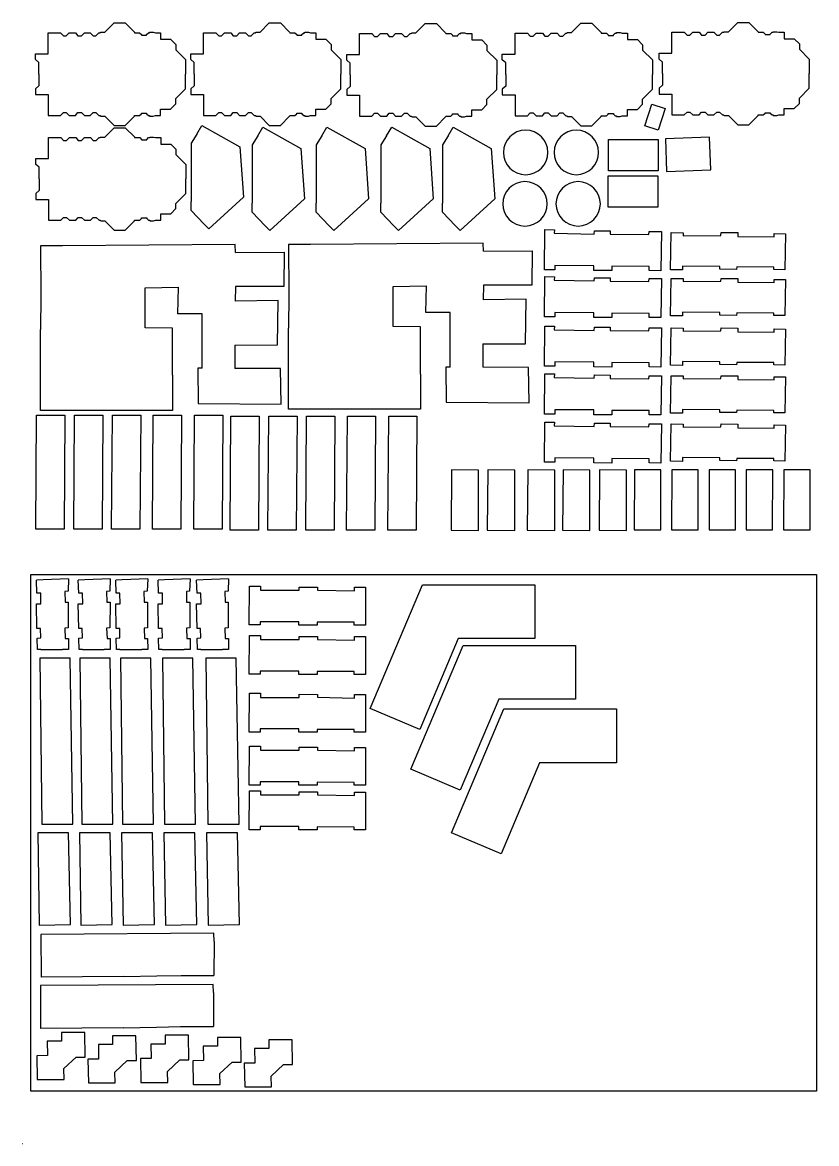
# Model space of a CAD drawing. Extents: x 144 to 1368, y 382 to 1220.
# Drawn here: x 144 to 734, y 382 to 1215 of the extents above; entities that cross this region are included whole.
import ezdxf

# ---------------------------------------------------------------- set-up
doc = ezdxf.new("R2010")
doc.units = 0
doc.layers.add('Layer_1', color=7, linetype='CONTINUOUS')

msp = doc.modelspace()

# ---------------------------------------------------------------- linework, layer by layer
at = {"layer": 'Layer_1', "color": 5}
for points in [[(156.395342, 1176.819336), (156.395342, 1185.47305), (153.799238, 1187.636553), (153.799238, 1192.00626), (163.354852, 1192.00626), (163.354852, 1207.540183), (172.404866, 1207.540183), (174.568269, 1205.37678), (176.731673, 1205.37678), (178.895176, 1207.540183), (183.654683, 1207.540183), (185.385486, 1205.37678), (187.98159, 1205.37678), (190.145093, 1207.540183), (194.4719, 1207.540183), (196.635403, 1205.37678), (198.798806, 1205.37678), (200.96191, 1207.540183), (201.827911, 1207.540183), (202.109912, 1207.822084), (202.259912, 1207.972884), (205.288916, 1207.972884), (212.211927, 1214.895895), (220.43294, 1214.895895), (227.32595, 1208.002684), (227.35595, 1207.540183), (231.249956, 1207.540183), (232.548958, 1206.242081), (232.548958, 1205.809381), (236.442964, 1205.809381), (236.442964, 1206.242081), (237.740966, 1207.540183), (238.605967, 1207.540183), (238.605967, 1207.972884), (241.401972, 1207.972884), (242.932974, 1207.540183), (246.82698, 1207.540183), (246.82698, 1202.780576), (254.265991, 1202.780576), (258.076997, 1198.88637), (258.076997, 1194.992264), (265.433008, 1187.636553), (265.433008, 1176.819336)], [(271.842018, 1176.819336), (271.842018, 1185.47305), (269.246014, 1187.636553), (269.246014, 1192.00626), (278.802029, 1192.00626), (278.802029, 1207.540183), (287.852043, 1207.540183), (290.015046, 1205.37678), (292.179049, 1205.37678), (294.342052, 1207.540183), (299.10206, 1207.540183), (300.833062, 1205.37678), (303.429066, 1205.37678), (305.59207, 1207.540183), (309.919076, 1207.540183), (312.08208, 1205.37678), (314.246083, 1205.37678), (316.409086, 1207.540183), (317.275087, 1207.540183), (317.557088, 1207.822084), (317.707088, 1207.972884), (320.736093, 1207.972884), (327.659103, 1214.895895), (335.880116, 1214.895895), (342.773126, 1208.002684), (342.803126, 1207.540183), (346.697132, 1207.540183), (347.995134, 1206.242081), (347.995134, 1205.809381), (351.89014, 1205.809381), (351.89014, 1206.242081), (353.188142, 1207.540183), (354.053144, 1207.540183), (354.053144, 1207.972884), (356.849148, 1207.972884), (358.38015, 1207.540183), (362.274156, 1207.540183), (362.274156, 1202.780576), (369.713168, 1202.780576), (373.524173, 1198.88637), (373.524173, 1194.992264), (380.880185, 1187.636553), (380.880185, 1176.819336)], [(387.784195, 1176.309536), (387.784195, 1184.963349), (385.188191, 1187.126752), (385.188191, 1191.496459), (394.743206, 1191.496459), (394.743206, 1207.030383), (403.79322, 1207.030383), (405.957223, 1204.866979), (408.120226, 1204.866979), (410.28423, 1207.030383), (415.043237, 1207.030383), (416.774239, 1204.866979), (419.370243, 1204.866979), (421.534247, 1207.030383), (425.860253, 1207.030383), (428.024257, 1204.866979), (430.18726, 1204.866979), (432.351263, 1207.030383), (433.216265, 1207.030383), (433.498265, 1207.312283), (433.649265, 1207.463083), (436.67827, 1207.463083), (443.60128, 1214.386094), (451.822293, 1214.386094), (458.715304, 1207.492883), (458.745304, 1207.030383), (462.63931, 1207.030383), (463.937312, 1205.732381), (463.937312, 1205.29968), (467.831317, 1205.29968), (467.831317, 1205.732381), (469.129319, 1207.030383), (469.994321, 1207.030383), (469.994321, 1207.463083), (472.790325, 1207.463083), (474.321327, 1207.030383), (478.216333, 1207.030383), (478.216333, 1202.270875), (485.655345, 1202.270875), (489.465351, 1198.376669), (489.465351, 1194.482463), (496.821362, 1187.126752), (496.821362, 1176.309536)], [(503.464372, 1176.534536), (503.464372, 1185.188349), (500.868368, 1187.351753), (500.868368, 1191.721459), (510.423383, 1191.721459), (510.423383, 1207.255383), (519.473396, 1207.255383), (521.6374, 1205.09198), (523.800403, 1205.09198), (525.964406, 1207.255383), (530.723414, 1207.255383), (532.454416, 1205.09198), (535.05042, 1205.09198), (537.214423, 1207.255383), (541.54143, 1207.255383), (543.704433, 1205.09198), (545.867437, 1205.09198), (548.03144, 1207.255383), (548.896441, 1207.255383), (549.178442, 1207.537283), (549.329442, 1207.688084), (552.358447, 1207.688084), (559.281457, 1214.611094), (567.50247, 1214.611094), (574.39548, 1207.717884), (574.42548, 1207.255383), (578.319486, 1207.255383), (579.617488, 1205.957381), (579.617488, 1205.52468), (583.511494, 1205.52468), (583.511494, 1205.957381), (584.809496, 1207.255383), (585.675498, 1207.255383), (585.675498, 1207.688084), (588.470502, 1207.688084), (590.002504, 1207.255383), (593.89651, 1207.255383), (593.89651, 1202.495876), (601.335521, 1202.495876), (605.146527, 1198.60167), (605.146527, 1194.707464), (612.501539, 1187.351753), (612.501539, 1176.534536)], [(619.99655, 1177.197337), (619.99655, 1185.85105), (617.400546, 1188.014554), (617.400546, 1192.38426), (626.956561, 1192.38426), (626.956561, 1207.918184), (636.006574, 1207.918184), (638.169578, 1205.754681), (640.333581, 1205.754681), (642.496584, 1207.918184), (647.256592, 1207.918184), (648.987594, 1205.754681), (651.583598, 1205.754681), (653.746602, 1207.918184), (658.073608, 1207.918184), (660.236611, 1205.754681), (662.400615, 1205.754681), (664.563618, 1207.918184), (665.429619, 1207.918184), (665.71162, 1208.200084), (665.86162, 1208.350885), (668.890625, 1208.350885), (675.813635, 1215.273895), (684.034648, 1215.273895), (690.927658, 1208.380685), (690.957658, 1207.918184), (694.851664, 1207.918184), (696.149666, 1206.620082), (696.149666, 1206.187381), (700.044672, 1206.187381), (700.044672, 1206.620082), (701.342674, 1207.918184), (702.207676, 1207.918184), (702.207676, 1208.350885), (705.00368, 1208.350885), (706.534682, 1207.918184), (710.428688, 1207.918184), (710.428688, 1203.158577), (717.867699, 1203.158577), (721.678705, 1199.264371), (721.678705, 1195.370265), (729.034717, 1188.014554), (729.034717, 1177.197337)], [(156.395342, 1176.819336), (156.395342, 1168.165523), (153.799238, 1166.00182), (153.799238, 1161.632813), (163.354852, 1161.632813), (163.354852, 1146.09879), (172.404866, 1146.09879), (174.568269, 1148.261793), (176.731673, 1148.261793), (178.895176, 1146.09879), (183.654683, 1146.09879), (185.385486, 1148.261793), (187.98159, 1148.261793), (190.145093, 1146.09879), (194.4719, 1146.09879), (196.635403, 1148.261793), (198.798806, 1148.261793), (200.96191, 1146.09879), (201.827911, 1146.09879), (202.109912, 1145.816789), (202.259912, 1145.665789), (205.288916, 1145.665789), (212.211927, 1138.742778), (220.43294, 1138.742778), (227.32595, 1145.635789), (227.35595, 1146.09879), (231.249956, 1146.09879), (232.548958, 1147.396792), (232.548958, 1147.828792), (236.442964, 1147.828792), (236.442964, 1147.396792), (237.740966, 1146.09879), (238.605967, 1146.09879), (238.605967, 1145.665789), (241.401972, 1145.665789), (242.932974, 1146.09879), (246.82698, 1146.09879), (246.82698, 1150.857797), (254.265991, 1150.857797), (258.076997, 1154.751803), (258.076997, 1158.646809), (265.433008, 1166.00182), (265.433008, 1176.819336)], [(271.842018, 1176.819336), (271.842018, 1168.165523), (269.246014, 1166.00182), (269.246014, 1161.632813), (278.802029, 1161.632813), (278.802029, 1146.09879), (287.852043, 1146.09879), (290.015046, 1148.261793), (292.179049, 1148.261793), (294.342052, 1146.09879), (299.10206, 1146.09879), (300.833062, 1148.261793), (303.429066, 1148.261793), (305.59207, 1146.09879), (309.919076, 1146.09879), (312.08208, 1148.261793), (314.246083, 1148.261793), (316.409086, 1146.09879), (317.275087, 1146.09879), (317.557088, 1145.816789), (317.707088, 1145.665789), (320.736093, 1145.665789), (327.659103, 1138.742778), (335.880116, 1138.742778), (342.773126, 1145.635789), (342.803126, 1146.09879), (346.697132, 1146.09879), (347.995134, 1147.396792), (347.995134, 1147.828792), (351.89014, 1147.828792), (351.89014, 1147.396792), (353.188142, 1146.09879), (354.053144, 1146.09879), (354.053144, 1145.665789), (356.849148, 1145.665789), (358.38015, 1146.09879), (362.274156, 1146.09879), (362.274156, 1150.857797), (369.713168, 1150.857797), (373.524173, 1154.751803), (373.524173, 1158.646809), (380.880185, 1166.00182), (380.880185, 1176.819336)], [(387.784195, 1176.309536), (387.784195, 1167.655822), (385.188191, 1165.492819), (385.188191, 1161.122812), (394.743206, 1161.122812), (394.743206, 1145.588789), (403.79322, 1145.588789), (405.957223, 1147.751792), (408.120226, 1147.751792), (410.28423, 1145.588789), (415.043237, 1145.588789), (416.774239, 1147.751792), (419.370243, 1147.751792), (421.534247, 1145.588789), (425.860253, 1145.588789), (428.024257, 1147.751792), (430.18726, 1147.751792), (432.351263, 1145.588789), (433.216265, 1145.588789), (433.498265, 1145.306788), (433.649265, 1145.155788), (436.67827, 1145.155788), (443.60128, 1138.232778), (451.822293, 1138.232778), (458.715304, 1145.125788), (458.745304, 1145.588789), (462.63931, 1145.588789), (463.937312, 1146.886791), (463.937312, 1147.319791), (467.831317, 1147.319791), (467.831317, 1146.886791), (469.129319, 1145.588789), (469.994321, 1145.588789), (469.994321, 1145.155788), (472.790325, 1145.155788), (474.321327, 1145.588789), (478.216333, 1145.588789), (478.216333, 1150.348796), (485.655345, 1150.348796), (489.465351, 1154.242802), (489.465351, 1158.136808), (496.821362, 1165.492819), (496.821362, 1176.309536)], [(503.464372, 1176.534536), (503.464372, 1167.880823), (500.868368, 1165.71782), (500.868368, 1161.347813), (510.423383, 1161.347813), (510.423383, 1145.813789), (519.473396, 1145.813789), (521.6374, 1147.976792), (523.800403, 1147.976792), (525.964406, 1145.813789), (530.723414, 1145.813789), (532.454416, 1147.976792), (535.05042, 1147.976792), (537.214423, 1145.813789), (541.54143, 1145.813789), (543.704433, 1147.976792), (545.867437, 1147.976792), (548.03144, 1145.813789), (548.896441, 1145.813789), (549.178442, 1145.531789), (549.329442, 1145.380788), (552.358447, 1145.380788), (559.281457, 1138.457778), (567.50247, 1138.457778), (574.39548, 1145.350788), (574.42548, 1145.813789), (578.319486, 1145.813789), (579.617488, 1147.111791), (579.617488, 1147.544792), (583.511494, 1147.544792), (583.511494, 1147.111791), (584.809496, 1145.813789), (585.675498, 1145.813789), (585.675498, 1145.380788), (588.470502, 1145.380788), (590.002504, 1145.813789), (593.89651, 1145.813789), (593.89651, 1150.572796), (601.335521, 1150.572796), (605.146527, 1154.467802), (605.146527, 1158.361808), (612.501539, 1165.71782), (612.501539, 1176.534536)], [(619.99655, 1177.197337), (619.99655, 1168.543524), (617.400546, 1166.379821), (617.400546, 1162.010814), (626.956561, 1162.010814), (626.956561, 1146.47679), (636.006574, 1146.47679), (638.169578, 1148.639793), (640.333581, 1148.639793), (642.496584, 1146.47679), (647.256592, 1146.47679), (648.987594, 1148.639793), (651.583598, 1148.639793), (653.746602, 1146.47679), (658.073608, 1146.47679), (660.236611, 1148.639793), (662.400615, 1148.639793), (664.563618, 1146.47679), (665.429619, 1146.47679), (665.71162, 1146.19479), (665.86162, 1146.043789), (668.890625, 1146.043789), (675.813635, 1139.120779), (684.034648, 1139.120779), (690.927658, 1146.013789), (690.957658, 1146.47679), (694.851664, 1146.47679), (696.149666, 1147.774792), (696.149666, 1148.206793), (700.044672, 1148.206793), (700.044672, 1147.774792), (701.342674, 1146.47679), (702.207676, 1146.47679), (702.207676, 1146.043789), (705.00368, 1146.043789), (706.534682, 1146.47679), (710.428688, 1146.47679), (710.428688, 1151.235797), (717.867699, 1151.235797), (721.678705, 1155.129803), (721.678705, 1159.024809), (729.034717, 1166.379821), (729.034717, 1177.197337)], [(606.82653, 1138.431778), (612.018538, 1154.441802)], [(612.018538, 1154.441802), (621.912553, 1151.232797), (616.719545, 1135.223773)], [(156.566342, 1098.952717), (156.566342, 1107.605731), (153.970238, 1109.769734), (153.970238, 1114.139741), (163.525753, 1114.139741), (163.525753, 1129.672764), (172.575766, 1129.672764), (174.73927, 1127.509761), (176.902673, 1127.509761), (179.066076, 1129.672764), (183.825684, 1129.672764), (185.556486, 1127.509761), (188.15259, 1127.509761), (190.315993, 1129.672764), (194.6429, 1129.672764), (196.806303, 1127.509761), (198.969807, 1127.509761), (201.13291, 1129.672764), (201.998911, 1129.672764), (202.280912, 1129.954765), (202.430912, 1130.105765), (205.459917, 1130.105765), (212.382927, 1137.028776), (220.60394, 1137.028776), (227.49695, 1130.135765), (227.52695, 1129.672764), (231.420956, 1129.672764), (232.718958, 1128.374762), (232.718958, 1127.942762), (236.613964, 1127.942762), (236.613964, 1128.374762), (237.911966, 1129.672764), (238.776968, 1129.672764), (238.776968, 1130.105765), (241.572972, 1130.105765), (243.103974, 1129.672764), (246.99798, 1129.672764), (246.99798, 1124.913757), (254.436991, 1124.913757), (258.247997, 1121.019751), (258.247997, 1117.125745), (265.604009, 1109.769734), (265.604009, 1098.952717)], [(273.709021, 1132.306768), (277.525027, 1138.621778), (305.83407, 1122.728754), (308.401074, 1085.365697), (282.673035, 1061.822661)], [(319.02709, 1131.051767), (322.843096, 1137.366776), (351.152139, 1121.473752), (353.719143, 1084.110695), (327.991104, 1060.567659)], [(366.680163, 1131.051767), (370.495169, 1137.366776), (398.805212, 1121.473752), (401.372216, 1084.110695), (375.644177, 1060.567659)], [(414.824236, 1131.051767), (418.639242, 1137.366776), (446.949286, 1121.473752), (449.515289, 1084.110695), (423.78725, 1060.567659)], [(460.511306, 1131.051767), (464.327312, 1137.366776), (492.636355, 1121.473752), (495.203359, 1084.110695), (469.47532, 1060.567659)], [(616.719545, 1135.223773), (606.82653, 1138.431778)], [(273.709021, 1132.306768), (269.548015, 1125.521758), (269.528015, 1082.107692)], [(319.02709, 1131.051767), (314.866084, 1124.266756), (314.846084, 1080.85369)], [(366.680163, 1131.051767), (362.518157, 1124.266756), (362.498157, 1080.85369)], [(414.824236, 1131.051767), (410.66223, 1124.266756), (410.64223, 1080.85369)], [(460.511306, 1131.051767), (456.3503, 1124.266756), (456.3303, 1080.85369)], [(579.682488, 1104.859727), (579.682488, 1128.170762)], [(616.634545, 1128.170762), (616.634545, 1104.859727), (579.682488, 1104.859727)], [(579.682488, 1128.170762), (616.634545, 1128.170762)], [(654.955603, 1130.012765), (622.071553, 1128.714763)], [(622.071553, 1128.714763), (623.028555, 1104.453726)], [(655.913605, 1105.751728), (654.955603, 1130.012765)], [(579.472488, 1077.865685), (579.472488, 1101.175721)], [(616.423544, 1101.175721), (616.423544, 1077.865685), (579.472488, 1077.865685)], [(579.472488, 1101.175721), (616.423544, 1101.175721)], [(623.028555, 1104.453726), (655.913605, 1105.751728)], [(156.566342, 1098.952717), (156.566342, 1090.298704), (153.970238, 1088.134701), (153.970238, 1083.765694), (163.525753, 1083.765694), (163.525753, 1068.231671), (172.575766, 1068.231671), (174.73927, 1070.394674), (176.902673, 1070.394674), (179.066076, 1068.231671), (183.825684, 1068.231671), (185.556486, 1070.394674), (188.15259, 1070.394674), (190.315993, 1068.231671), (194.6429, 1068.231671), (196.806303, 1070.394674), (198.969807, 1070.394674), (201.13291, 1068.231671), (201.998911, 1068.231671), (202.280912, 1067.94967), (202.430912, 1067.79867), (205.459917, 1067.79867), (212.382927, 1060.875659), (220.60394, 1060.875659), (227.49695, 1067.76867), (227.52695, 1068.231671), (231.420956, 1068.231671), (232.718958, 1069.529673), (232.718958, 1069.962673), (236.613964, 1069.962673), (236.613964, 1069.529673), (237.911966, 1068.231671), (238.776968, 1068.231671), (238.776968, 1067.79867), (241.572972, 1067.79867), (243.103974, 1068.231671), (246.99798, 1068.231671), (246.99798, 1072.990678), (254.436991, 1072.990678), (258.247997, 1076.885684), (258.247997, 1080.77969), (265.604009, 1088.134701), (265.604009, 1098.952717)], [(279.166029, 1065.463666), (269.548015, 1075.416682), (269.528015, 1082.107692)], [(324.484098, 1064.208664), (314.866084, 1074.16168), (314.846084, 1080.85369)], [(372.137171, 1064.208664), (362.518157, 1074.16168), (362.498157, 1080.85369)], [(420.280245, 1064.208664), (410.66223, 1074.16168), (410.64223, 1080.85369)], [(465.968315, 1064.208664), (456.3503, 1074.16168), (456.3303, 1080.85369)], [(282.673035, 1061.822661), (279.166029, 1065.463666)], [(327.991104, 1060.567659), (324.484098, 1064.208664)], [(375.644177, 1060.567659), (372.137171, 1064.208664)], [(423.78725, 1060.567659), (420.280245, 1064.208664)], [(469.47532, 1060.567659), (465.968315, 1064.208664)], [(619.072549, 1059.850658), (618.690548, 1030.764613), (609.944535, 1030.824613), (609.971535, 1033.954618), (582.196492, 1034.145618), (582.169492, 1030.810613), (568.963472, 1030.896614), (568.991472, 1034.436619), (539.817427, 1034.627619), (539.791427, 1031.384614), (532.154416, 1031.430614), (532.478416, 1061.26966), (539.537427, 1061.22166), (539.496427, 1058.559656), (569.225472, 1058.028655), (569.266472, 1060.463659), (581.092491, 1060.366659), (581.04849, 1057.832655), (609.878534, 1057.598654), (609.922535, 1059.926658), (619.072549, 1059.850658)], [(625.923559, 1031.379614), (626.49356, 1059.102657), (635.388573, 1059.020656), (635.318573, 1056.789653), (663.399616, 1057.031653), (663.469616, 1059.156657), (676.011636, 1059.031657), (675.920635, 1056.302652), (702.834677, 1056.031652), (702.913677, 1058.365655), (711.37269, 1058.275655), (710.757689, 1031.520614), (702.698676, 1031.588615), (702.723676, 1033.297617), (675.067634, 1033.527618), (675.041634, 1031.714615), (662.608615, 1031.813615), (662.636615, 1033.829618), (634.845573, 1034.050618), (634.808573, 1031.311614), (625.923559, 1031.379614)], [(302.497065, 1044.263634), (302.300065, 1050.291643), (173.833168, 1049.359642), (157.572543, 1049.359642)], [(341.949125, 1050.291643), (342.116125, 1013.057586), (341.829125, 987.960548)], [(486.873347, 1045.195635), (486.676346, 1051.222645), (358.21015, 1050.291643), (341.949125, 1050.291643)], [(157.572543, 1049.359642), (157.739144, 1012.126585), (157.452843, 987.029547)], [(302.497065, 1044.263634), (338.68812, 1044.617634), (338.52012, 1019.032595), (302.423065, 1019.026595)], [(486.873347, 1045.195635), (523.064402, 1045.548636), (522.896402, 1019.963597), (486.800346, 1019.957597)], [(619.072549, 1024.949604), (618.690548, 995.86356), (609.944535, 995.92356), (609.971535, 999.053565), (582.196492, 999.244565), (582.169492, 995.90956), (568.963472, 995.99556), (568.991472, 999.535566), (539.817427, 999.726566), (539.791427, 996.483561), (532.154416, 996.529561), (532.478416, 1026.368607), (539.537427, 1026.320607), (539.496427, 1023.658602), (569.225472, 1023.128602), (569.266472, 1025.562605), (581.092491, 1025.465605), (581.04849, 1022.931601), (609.878534, 1022.697601), (609.922535, 1025.025605), (619.072549, 1024.949604)], [(625.923559, 997.225562), (626.49356, 1024.949604), (635.388573, 1024.866604), (635.318573, 1022.635601), (663.399616, 1022.877601), (663.469616, 1025.002605), (676.011636, 1024.877604), (675.920635, 1022.1486), (702.834677, 1021.8786), (702.913677, 1024.212603), (711.37269, 1024.122603), (710.757689, 997.366562), (702.698676, 997.434562), (702.723676, 999.143565), (675.067634, 999.373565), (675.041634, 997.560563), (662.608615, 997.660563), (662.636615, 999.676566), (634.845573, 999.896566), (634.808573, 997.157562), (625.923559, 997.225562)], [(235.330962, 988.365549), (235.449962, 1018.118594)], [(235.449962, 1018.118594), (260.068, 1018.576595)], [(277.776027, 998.768564), (259.697999, 998.750564), (260.068, 1018.576595)], [(302.423065, 1019.026595), (302.359065, 1008.192579)], [(419.707244, 989.29655), (419.826244, 1019.049595)], [(419.826244, 1019.049595), (444.444282, 1019.508596)], [(462.153309, 999.700566), (444.074281, 999.682566), (444.444282, 1019.508596)], [(486.800346, 1019.957597), (486.735346, 1009.12358)], [(301.946064, 975.471529), (333.712113, 975.554529), (334.175113, 1008.66958), (302.359065, 1008.192579)], [(486.322346, 976.40353), (518.089394, 976.48553), (518.551395, 1009.600581), (486.735346, 1009.12358)], [(277.676027, 958.216502), (277.776027, 998.768564)], [(462.053309, 959.147504), (462.153309, 999.700566)], [(255.648993, 953.015495), (255.741993, 926.847455), (157.490243, 926.872455), (157.453843, 987.029547)], [(255.648993, 953.015495), (255.698993, 987.996548), (235.330962, 988.365549)], [(440.026275, 953.946496), (440.119275, 927.778456), (341.867125, 927.803456), (341.830125, 987.960548)], [(440.026275, 953.946496), (440.075275, 988.927549), (419.707244, 989.29655)], [(619.072549, 988.224548), (618.690548, 959.139504), (609.944535, 959.199504), (609.971535, 962.328509), (582.196492, 962.520509), (582.169492, 959.184504), (568.963472, 959.271504), (568.991472, 962.81151), (539.817427, 963.00251), (539.791427, 959.759505), (532.154416, 959.805505), (532.478416, 989.64355), (539.537427, 989.59555), (539.496427, 986.934546), (569.225472, 986.403546), (569.266472, 988.837549), (581.092491, 988.741549), (581.04849, 986.207545), (609.878534, 985.973545), (609.922535, 988.301548), (619.072549, 988.224548)], [(625.923559, 960.501506), (626.49356, 988.224548), (635.388573, 988.141548), (635.318573, 985.910545), (663.399616, 986.152545), (663.469616, 988.278548), (676.011636, 988.153548), (675.920635, 985.424544), (702.834677, 985.153544), (702.913677, 987.487547), (711.37269, 987.397547), (710.757689, 960.642506), (702.698676, 960.710506), (702.723676, 962.419509), (675.067634, 962.649509), (675.041634, 960.836506), (662.608615, 960.935507), (662.636615, 962.95151), (634.845573, 963.17251), (634.808573, 960.433506), (625.923559, 960.501506)], [(301.946064, 975.471529), (301.952064, 958.095502)], [(486.322346, 976.40353), (486.328346, 959.027504)], [(277.676027, 958.216502), (274.599022, 958.225502), (274.728022, 932.049463), (336.352117, 931.553462), (336.041116, 957.960502), (301.952064, 958.095502)], [(462.053309, 959.147504), (458.975304, 959.157504), (459.104304, 932.980464), (520.728398, 932.484463), (520.417398, 958.892504), (486.328346, 959.027504)], [(619.072549, 952.665494), (618.690548, 923.58045), (609.944535, 923.64045), (609.971535, 926.769454), (582.196492, 926.960455), (582.169492, 923.62545), (568.963472, 923.71245), (568.991472, 927.252455), (539.817427, 927.443455), (539.791427, 924.200451), (532.154416, 924.246451), (532.478416, 954.084496), (539.537427, 954.036496), (539.496427, 951.375492), (569.225472, 950.844491), (569.266472, 953.278495), (581.092491, 953.182495), (581.04849, 950.648491), (609.878534, 950.414491), (609.922535, 952.742494), (619.072549, 952.665494)], [(625.923559, 924.942452), (626.49356, 952.665494), (635.388573, 952.582494), (635.318573, 950.35149), (663.399616, 950.593491), (663.469616, 952.719494), (676.011636, 952.594494), (675.920635, 949.86549), (702.834677, 949.594489), (702.913677, 951.928493), (711.37269, 951.838493), (710.757689, 925.083452), (702.698676, 925.150452), (702.723676, 926.860455), (675.067634, 927.090455), (675.041634, 925.277452), (662.608615, 925.376452), (662.636615, 927.392455), (634.845573, 927.613456), (634.808573, 924.874452), (625.923559, 924.942452)], [(175.694671, 923.413449), (175.18967, 838.58632), (154.097438, 838.71132), (154.698139, 923.394449), (175.694671, 923.413449)], [(203.857914, 923.413449), (203.352913, 838.58632), (182.260981, 838.71132), (182.861682, 923.394449), (203.857914, 923.413449)], [(232.021957, 923.413449), (231.516956, 838.58632), (210.424924, 838.71132), (211.024925, 923.394449), (232.021957, 923.413449)], [(262.319004, 923.413449), (261.814003, 838.58632), (240.721971, 838.71132), (241.321971, 923.394449), (262.319004, 923.413449)], [(293.04305, 923.413449), (292.53805, 838.58632), (271.446017, 838.71132), (272.046018, 923.394449), (293.04305, 923.413449)], [(320.069092, 922.714448), (319.564091, 837.887319), (298.472059, 838.012319), (299.07306, 922.695448), (320.069092, 922.714448)], [(348.233135, 922.714448), (347.728134, 837.887319), (326.635102, 838.012319), (327.236103, 922.695448), (348.233135, 922.714448)], [(376.396178, 922.714448), (375.891177, 837.887319), (354.799145, 838.012319), (355.400146, 922.695448), (376.396178, 922.714448)], [(406.693224, 922.714448), (406.188223, 837.887319), (385.096191, 838.012319), (385.697192, 922.695448), (406.693224, 922.714448)], [(437.417271, 922.714448), (436.91227, 837.887319), (415.820238, 838.012319), (416.421239, 922.695448), (437.417271, 922.714448)], [(619.072549, 916.879439), (618.690548, 887.794395), (609.944535, 887.854395), (609.971535, 890.9834), (582.196492, 891.1754), (582.169492, 887.839395), (568.963472, 887.926395), (568.991472, 891.466401), (539.817427, 891.657401), (539.791427, 888.414396), (532.154416, 888.460396), (532.478416, 918.298441), (539.537427, 918.250441), (539.496427, 915.589437), (569.225472, 915.058437), (569.266472, 917.49244), (581.092491, 917.39644), (581.04849, 914.862436), (609.878534, 914.628436), (609.922535, 916.956439), (619.072549, 916.879439)], [(625.923559, 889.156397), (626.49356, 916.879439), (635.388573, 916.796439), (635.318573, 914.565436), (663.399616, 914.807436), (663.469616, 916.933439), (676.011636, 916.808439), (675.920635, 914.079435), (702.834677, 913.808435), (702.913677, 916.142438), (711.37269, 916.052438), (710.757689, 889.297397), (702.698676, 889.365397), (702.723676, 891.0744), (675.067634, 891.3044), (675.041634, 889.491397), (662.608615, 889.590398), (662.636615, 891.606401), (634.845573, 891.827401), (634.808573, 889.088397), (625.923559, 889.156397)], [(483.225341, 882.542387), (463.18731, 882.657387), (462.75131, 837.887319), (483.136341, 837.808319), (483.225341, 882.542387)], [(510.149382, 882.542387), (490.111352, 882.657387), (489.675351, 837.887319), (510.060382, 837.808319), (510.149382, 882.542387)], [(539.867428, 882.542387), (519.829397, 882.657387), (519.393396, 837.887319), (539.778427, 837.808319), (539.867428, 882.542387)], [(566.029468, 882.542387), (545.991437, 882.657387), (545.555436, 837.887319), (565.940467, 837.808319), (566.029468, 882.542387)], [(593.207509, 882.542387), (573.169478, 882.657387), (572.733478, 837.887319), (593.118509, 837.808319), (593.207509, 882.542387)], [(618.675548, 882.655387), (599.079518, 882.778387), (598.914518, 838.233319), (618.595548, 838.143319), (618.675548, 882.655387)], [(646.45259, 882.655387), (626.85556, 882.778387), (626.69156, 838.233319), (646.37159, 838.143319), (646.45259, 882.655387)], [(674.304633, 882.655387), (654.707603, 882.778387), (654.543603, 838.233319), (674.223633, 838.143319), (674.304633, 882.655387)], [(701.838675, 882.655387), (682.241645, 882.778387), (682.077645, 838.233319), (701.757675, 838.143319), (701.838675, 882.655387)], [(729.734718, 882.655387), (710.137688, 882.778387), (709.973687, 838.233319), (729.653717, 838.143319), (729.734718, 882.655387)], [(157.713444, 749.186183), (155.24094, 749.288183), (155.00314, 757.755196), (157.786144, 757.887196), (157.616344, 764.934207), (154.950039, 764.842207), (154.586639, 783.162235), (157.907144, 783.206235), (157.757944, 791.071247), (154.940439, 791.062247), (154.639639, 800.897262)], [(159.471246, 801.045262), (154.639639, 800.897262)], [(178.357775, 801.656263), (159.471246, 801.045262)], [(178.357975, 801.648263), (177.997975, 792.575249), (175.612171, 792.288249), (175.799871, 784.551237), (178.206975, 784.518237), (178.183475, 765.276208), (175.676971, 765.109207), (175.973672, 757.345196), (178.333775, 757.334196), (178.357975, 749.159183), (173.933168, 749.145183)], [(188.738291, 749.186183), (186.265787, 749.288183), (186.027987, 757.755196), (188.810991, 757.887196), (188.641191, 764.934207), (185.974887, 764.842207), (185.611486, 783.162235), (188.931991, 783.206235), (188.782791, 791.071247), (185.965287, 791.062247), (185.664486, 800.897262)], [(190.496094, 801.045262), (185.664486, 800.897262)], [(209.382923, 801.656263), (190.496094, 801.045262)], [(209.382923, 801.648263), (209.022922, 792.575249), (206.636918, 792.288249), (206.824919, 784.551237), (209.231922, 784.518237), (209.207922, 765.276208), (206.701919, 765.109207), (206.998919, 757.345196), (209.358923, 757.334196), (209.382923, 749.159183), (204.957916, 749.145183)], [(216.575934, 749.186183), (214.10293, 749.288183), (213.864929, 757.755196), (216.648934, 757.887196), (216.478933, 764.934207), (213.811929, 764.842207), (213.448929, 783.162235), (216.769934, 783.206235), (216.619934, 791.071247), (213.802929, 791.062247), (213.501929, 800.897262)], [(218.333936, 801.045262), (213.501929, 800.897262)], [(237.219965, 801.656263), (218.333936, 801.045262)], [(237.219965, 801.648263), (236.859965, 792.575249), (234.473961, 792.288249), (234.661961, 784.551237), (237.068965, 784.518237), (237.045965, 765.276208), (234.538961, 765.109207), (234.835962, 757.345196), (237.195965, 757.334196), (237.219965, 749.159183), (232.794958, 749.145183)], [(248.088982, 749.186183), (245.616978, 749.288183), (245.378978, 757.755196), (248.161982, 757.887196), (247.991982, 764.934207), (245.325978, 764.842207), (244.961977, 783.162235), (248.282982, 783.206235), (248.133982, 791.071247), (245.315978, 791.062247), (245.014977, 800.897262)], [(249.846984, 801.045262), (245.014977, 800.897262)], [(268.733013, 801.656263), (249.846984, 801.045262)], [(268.734013, 801.648263), (268.374013, 792.575249), (265.988009, 792.288249), (266.175009, 784.551237), (268.583013, 784.518237), (268.559013, 765.276208), (266.053009, 765.109207), (266.34901, 757.345196), (268.709013, 757.334196), (268.734013, 749.159183), (264.309007, 749.145183)], [(276.681025, 749.186183), (274.209022, 749.288183), (273.971021, 757.755196), (276.754026, 757.887196), (276.584025, 764.934207), (273.918021, 764.842207), (273.555021, 783.162235), (276.875026, 783.206235), (276.726026, 791.071247), (273.908021, 791.062247), (273.608021, 800.897262)], [(278.439028, 801.045262), (273.608021, 800.897262)], [(297.326057, 801.656263), (278.439028, 801.045262)], [(297.326057, 801.648263), (296.966056, 792.575249), (294.580053, 792.288249), (294.768053, 784.551237), (297.175057, 784.518237), (297.151057, 765.276208), (294.645053, 765.109207), (294.942053, 757.345196), (297.302057, 757.334196), (297.326057, 749.159183), (292.90105, 749.145183)], [(313.022081, 796.368255), (321.108093, 796.363255), (321.096093, 793.347251), (349.900137, 793.306251), (349.907137, 795.623254), (363.450158, 795.590254), (363.444158, 793.391251), (390.9862, 792.84625), (390.9912, 795.505254), (399.186213, 795.476254), (399.152213, 767.405211), (390.8392, 767.424211), (390.8412, 769.504214), (363.168158, 769.557214), (363.165158, 767.359211), (349.497137, 767.375211), (349.502137, 769.921215), (320.789093, 769.933215), (320.782093, 767.501211), (312.68808, 767.497211), (313.022081, 796.368255)], [(525.150405, 757.399196), (468.033318, 757.399196), (439.485274, 689.832092), (402.639218, 705.400116), (441.509277, 797.399257), (525.150405, 797.399257), (525.150405, 757.399196)], [(313.022081, 759.682199), (321.108093, 759.677199), (321.096093, 756.662195), (349.900137, 756.621194), (349.907137, 758.937198), (363.450158, 758.904198), (363.444158, 756.705195), (390.9862, 756.161194), (390.9912, 758.819198), (399.186213, 758.790198), (399.152213, 730.719155), (390.8392, 730.739155), (390.8412, 732.818158), (363.168158, 732.872158), (363.165158, 730.674155), (349.497137, 730.690155), (349.502137, 733.236159), (320.789093, 733.248159), (320.782093, 730.815155), (312.68808, 730.811155), (313.022081, 759.682199)], [(555.303451, 712.248127), (498.186364, 712.248127), (469.63832, 644.682023), (432.792264, 660.249047), (471.662323, 752.248188), (555.303451, 752.248188), (555.303451, 712.248127)], [(181.71178, 619.422985), (179.665177, 742.758173), (156.990643, 742.758173), (158.508045, 619.422985)], [(157.713444, 749.186183), (173.933168, 749.145183)], [(211.414926, 619.422985), (209.368923, 742.758173), (186.694288, 742.758173), (188.21169, 619.422985)], [(188.738291, 749.186183), (204.957916, 749.145183)], [(216.575934, 749.186183), (232.794958, 749.145183)], [(241.626972, 619.422985), (239.580969, 742.758173), (216.905934, 742.758173), (218.423936, 619.422985)], [(248.088982, 749.186183), (264.309007, 749.145183)], [(272.86302, 619.422985), (270.817016, 742.758173), (248.141982, 742.758173), (249.658984, 619.422985)], [(276.681025, 749.186183), (292.90105, 749.145183)], [(305.123069, 619.422985), (303.077066, 742.758173), (280.402031, 742.758173), (281.920033, 619.422985)], [(313.022081, 716.704134), (321.108093, 716.699134), (321.096093, 713.684129), (349.900137, 713.643129), (349.907137, 715.959132), (363.450158, 715.926132), (363.444158, 713.727129), (390.9862, 713.183128), (390.9912, 715.841132), (399.186213, 715.812132), (399.152213, 687.741089), (390.8392, 687.761089), (390.8412, 689.840092), (363.168158, 689.893093), (363.165158, 687.696089), (349.497137, 687.712089), (349.502137, 690.258093), (320.789093, 690.270093), (320.782093, 687.837089), (312.68808, 687.833089), (313.022081, 716.704134)], [(585.676498, 665.038055), (528.55841, 665.038055), (500.011367, 597.470951), (463.16531, 613.038975), (502.03537, 705.038116), (585.676498, 705.038116), (585.676498, 665.038055)], [(313.022081, 677.384073), (321.108093, 677.379073), (321.096093, 674.363069), (349.900137, 674.322069), (349.907137, 676.639072), (363.450158, 676.606072), (363.444158, 674.407069), (390.9862, 673.862068), (390.9912, 676.521072), (399.186213, 676.492072), (399.152213, 648.421029), (390.8392, 648.440029), (390.8412, 650.520032), (363.168158, 650.573032), (363.165158, 648.375029), (349.497137, 648.391029), (349.502137, 650.937033), (320.789093, 650.949033), (320.782093, 648.517029), (312.68808, 648.513029), (313.022081, 677.384073)], [(313.022081, 644.186023), (321.108093, 644.181023), (321.096093, 641.166018), (349.900137, 641.125018), (349.907137, 643.441022), (363.450158, 643.408022), (363.444158, 641.209018), (390.9862, 640.665017), (390.9912, 643.323021), (399.186213, 643.294021), (399.152213, 615.222978), (390.8392, 615.242978), (390.8412, 617.321982), (363.168158, 617.374982), (363.165158, 615.177978), (349.497137, 615.193978), (349.502137, 617.739982), (320.789093, 617.751982), (320.782093, 615.318979), (312.68808, 615.314979), (313.022081, 644.186023)], [(158.508045, 619.422985), (181.71178, 619.422985)], [(188.21169, 619.422985), (211.414926, 619.422985)], [(218.423936, 619.422985), (241.626972, 619.422985)], [(249.658984, 619.422985), (272.86302, 619.422985)], [(281.920033, 619.422985), (305.123069, 619.422985)], [(179.965778, 544.826871), (178.477375, 612.955975), (155.49404, 613.127975), (156.686242, 544.44087)], [(210.923925, 544.826871), (209.434923, 612.955975), (186.451888, 613.127975), (187.644089, 544.44087)], [(242.317973, 544.826871), (240.829971, 612.955975), (217.845936, 613.127975), (219.038937, 544.44087)], [(273.713021, 544.826871), (272.224019, 612.955975), (249.240984, 613.127975), (250.432985, 544.44087)], [(305.412069, 544.826871), (303.923067, 612.955975), (280.940032, 613.127975), (282.132034, 544.44087)], [(156.686242, 544.44087), (179.965778, 544.826871)], [(187.644089, 544.44087), (210.923925, 544.826871)], [(219.038937, 544.44087), (242.317973, 544.826871)], [(250.432985, 544.44087), (273.713021, 544.826871)], [(282.132034, 544.44087), (305.412069, 544.826871)], [(286.578041, 532.320852), (286.38004, 538.347861), (157.913644, 537.41686), (157.969544, 505.670811)], [(286.578041, 532.320852), (286.50404, 507.083813)], [(286.15204, 494.331794), (285.95504, 500.359803), (157.488443, 499.427802), (157.544243, 467.682753)], [(219.529938, 506.174812), (157.969544, 505.670811)], [(219.529938, 506.174812), (244.147976, 506.633813)], [(244.147976, 506.633813), (262.026003, 506.968813)], [(262.026003, 506.968813), (286.50404, 507.083813)], [(286.15204, 494.331794), (286.07904, 469.094755)], [(219.104937, 468.186754), (157.544243, 467.682753)], [(219.104937, 468.186754), (243.722975, 468.644755)], [(243.722975, 468.644755), (261.601002, 468.979755)], [(261.601002, 468.979755), (286.07904, 469.094755)], [(190.549194, 464.630748), (173.096167, 464.617748), (173.209667, 458.155739), (162.621451, 458.139738), (162.816251, 447.445722), (154.878939, 447.279722), (155.19524, 429.626695), (175.11467, 429.649695), (174.92007, 437.784707), (183.965384, 446.29172), (190.870794, 446.29072), (190.549194, 464.630748)], [(228.497952, 462.099745), (211.044925, 462.086745), (211.157925, 455.623735), (200.570009, 455.607735), (200.764809, 444.914718), (192.827597, 444.748718), (193.143798, 427.095691), (213.062928, 427.118691), (212.868928, 435.253704), (221.913942, 443.760717), (228.818952, 443.759717), (228.497952, 462.099745)], [(267.593012, 462.543745), (250.139985, 462.530745), (250.253985, 456.068735), (239.664969, 456.052735), (239.859969, 445.359719), (231.922957, 445.192719), (232.238958, 427.540692), (252.158988, 427.562692), (251.963988, 435.698704), (261.009002, 444.204717), (267.915012, 444.203717), (267.593012, 462.543745)], [(306.514071, 461.009743), (289.061044, 460.996743), (289.174045, 454.534733), (278.586028, 454.518733), (278.781029, 443.824717), (270.843017, 443.658716), (271.160017, 426.006689), (291.079047, 426.028689), (290.885047, 434.163702), (299.930061, 442.670715), (306.835072, 442.669715), (306.514071, 461.009743)], [(344.687129, 459.13274), (327.233103, 459.11974), (327.347103, 452.65773), (316.759087, 452.64173), (316.954087, 441.947714), (309.016075, 441.781713), (309.333075, 424.128687), (329.252106, 424.151687), (329.057105, 432.286699), (338.103119, 440.793712), (345.00813, 440.792712), (344.687129, 459.13274)]]:
    msp.add_lwpolyline(points, dxfattribs=at)
at = {"layer": 'Layer_1', "color": 1}
for points in [[(150.472733, 805.100269), (734.473725, 805.100269)], [(734.473725, 421.099682), (150.472733, 421.099682), (150.472733, 805.100269)], [(734.473725, 805.100269), (734.473725, 421.099682)]]:
    msp.add_lwpolyline(points, dxfattribs=at)
at = {"layer": 'Layer_1', "color": 7}
msp.add_lwpolyline([(144.112423, 382.071622), (144.504424, 382.150622)], dxfattribs=at)
at = {"layer": 'Layer_1', "color": 5}
for points in [[(518.182394, 1135.170773), (509.05838, 1135.170773), (501.661369, 1127.773762), (501.661369, 1118.649748)], [(534.70442, 1118.649748), (534.70442, 1127.773762), (527.307408, 1135.170773), (518.182394, 1135.170773)], [(555.871452, 1135.170773), (546.746438, 1135.170773), (539.349427, 1127.773762), (539.349427, 1118.649748)], [(572.392477, 1118.649748), (572.392477, 1127.773762), (564.995466, 1135.170773), (555.871452, 1135.170773)], [(501.661369, 1118.649748), (501.661369, 1109.524734), (509.05838, 1102.127722), (518.182394, 1102.127722)], [(518.182394, 1102.127722), (527.307408, 1102.127722), (534.70442, 1109.524734), (534.70442, 1118.649748)], [(539.349427, 1118.649748), (539.349427, 1109.524734), (546.746438, 1102.127722), (555.871452, 1102.127722)], [(555.871452, 1102.127722), (564.995466, 1102.127722), (572.392477, 1109.524734), (572.392477, 1118.649748)], [(517.686394, 1096.986714), (508.56138, 1096.986714), (501.164368, 1089.589703), (501.164368, 1080.464689)], [(534.207419, 1080.464689), (534.207419, 1089.589703), (526.810408, 1096.986714), (517.686394, 1096.986714)], [(557.228454, 1096.986714), (548.10344, 1096.986714), (540.706429, 1089.589703), (540.706429, 1080.464689)], [(573.750479, 1080.464689), (573.750479, 1089.589703), (566.353468, 1096.986714), (557.228454, 1096.986714)], [(501.164368, 1080.464689), (501.164368, 1071.340675), (508.56138, 1063.943664), (517.686394, 1063.943664)], [(517.686394, 1063.943664), (526.810408, 1063.943664), (534.207419, 1071.340675), (534.207419, 1080.464689)], [(540.706429, 1080.464689), (540.706429, 1071.340675), (548.10344, 1063.943664), (557.228454, 1063.943664)], [(557.228454, 1063.943664), (566.353468, 1063.943664), (573.750479, 1071.340675), (573.750479, 1080.464689)]]:
    msp.add_open_spline(points, degree=3, dxfattribs=at)

doc.saveas('drawing.dxf')
